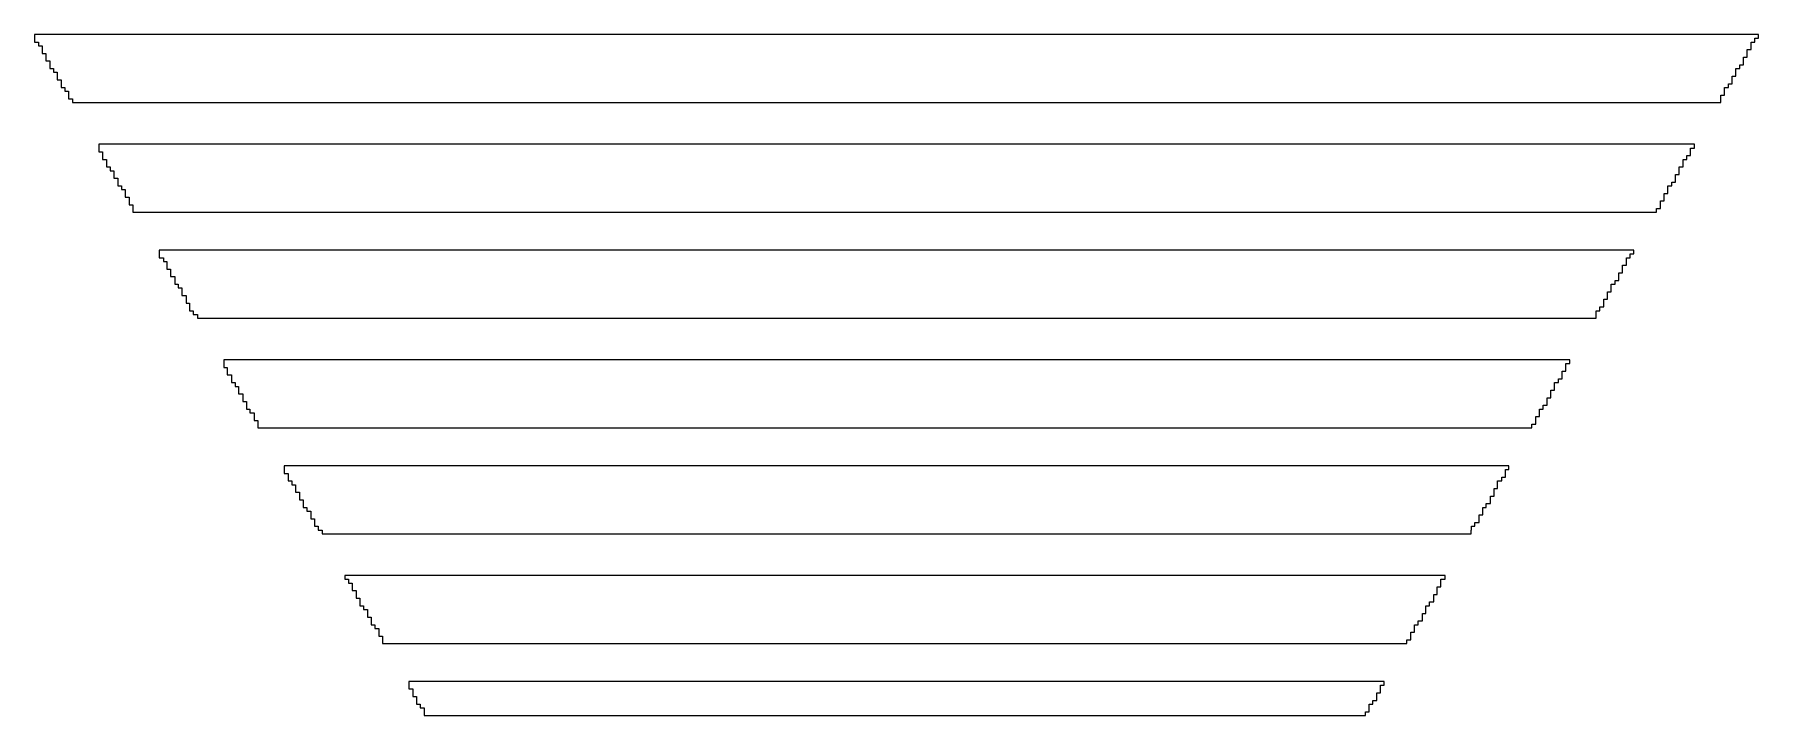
# Model space of a CAD drawing. Header units: millimetres. Extents: x 84.5 to 98.3, y -131.8 to -115.4.
# Drawn here: x 87.29 to 96.94, y -130.99 to -127.18 of the extents above; entities that cross this region are included whole.
import ezdxf

# ---------------------------------------------------------------- set-up
doc = ezdxf.new("R2010")
doc.units = ezdxf.units.MM
doc.header["$MEASUREMENT"] = 0
doc.layers.add('Layer 1', color=7, linetype='Continuous', lineweight=0)

msp = doc.modelspace()

# ---------------------------------------------------------------- linework, layer by layer
at = {"layer": 'Layer 1'}
for points, knots in [([(96.9377, -127.2005), (96.9377, -127.2005), (96.9174, -127.2005), (96.9174, -127.2005), (96.9174, -127.2005), (96.9174, -127.2216), (96.9174, -127.2216), (96.9174, -127.2216), (96.8972, -127.2216), (96.8972, -127.2216), (96.8972, -127.2216), (96.8972, -127.2429), (96.8972, -127.2429), (96.8972, -127.2429), (96.8971, -127.2429), (96.8971, -127.2429), (96.8971, -127.2429), (96.8971, -127.264), (96.8971, -127.264), (96.8971, -127.264), (96.8742, -127.264), (96.8742, -127.264), (96.8742, -127.264), (96.8742, -127.2851), (96.8742, -127.2851), (96.8742, -127.2851), (96.8742, -127.3064), (96.8742, -127.3064), (96.8742, -127.3064), (96.8539, -127.3064), (96.8539, -127.3064), (96.8539, -127.3064), (96.8539, -127.3275), (96.8539, -127.3275), (96.8539, -127.3275), (96.8539, -127.3486), (96.8539, -127.3486), (96.8539, -127.3486), (96.8336, -127.3486), (96.8336, -127.3486), (96.8336, -127.3486), (96.8336, -127.3699), (96.8336, -127.3699), (96.8336, -127.3699), (96.8108, -127.3699), (96.8108, -127.3699), (96.8108, -127.3699), (96.8108, -127.391), (96.8108, -127.391), (96.8108, -127.391), (96.8107, -127.391), (96.8107, -127.391), (96.8107, -127.391), (96.8107, -127.4121), (96.8107, -127.4121), (96.8107, -127.4121), (96.7904, -127.4121), (96.7904, -127.4121), (96.7904, -127.4121), (96.7904, -127.4334), (96.7904, -127.4334), (96.7904, -127.4334), (96.7904, -127.4545), (96.7904, -127.4545), (96.7904, -127.4545), (96.7701, -127.4545), (96.7701, -127.4545), (96.7701, -127.4545), (96.7701, -127.4756), (96.7701, -127.4756), (96.7701, -127.4756), (96.7473, -127.4756), (96.7473, -127.4756), (96.7473, -127.4756), (96.7473, -127.4969), (96.7473, -127.4969), (96.7473, -127.4969), (96.7472, -127.4969), (96.7472, -127.4969), (96.7472, -127.4969), (96.7472, -127.518), (96.7472, -127.518), (96.7472, -127.518), (96.727, -127.518), (96.727, -127.518), (96.727, -127.518), (96.727, -127.5391), (96.727, -127.5391), (96.727, -127.5391), (96.7269, -127.5391), (96.7269, -127.5391), (96.7269, -127.5391), (96.7269, -127.5604), (96.7269, -127.5604), (96.7269, -127.5604), (87.4992, -127.5604), (87.4992, -127.5604), (87.4992, -127.5604), (87.4992, -127.5391), (87.4992, -127.5391), (87.4992, -127.5391), (87.4762, -127.5391), (87.4762, -127.5391), (87.4762, -127.5391), (87.4762, -127.518), (87.4762, -127.518), (87.4762, -127.518), (87.4763, -127.518), (87.4763, -127.518), (87.4763, -127.518), (87.4763, -127.4969), (87.4763, -127.4969), (87.4763, -127.4969), (87.4559, -127.4969), (87.4559, -127.4969), (87.4559, -127.4969), (87.4559, -127.4756), (87.4559, -127.4756), (87.4559, -127.4756), (87.4356, -127.4756), (87.4356, -127.4756), (87.4356, -127.4756), (87.4356, -127.4545), (87.4356, -127.4545), (87.4356, -127.4545), (87.4356, -127.4334), (87.4356, -127.4334), (87.4356, -127.4334), (87.4127, -127.4334), (87.4127, -127.4334), (87.4127, -127.4334), (87.4127, -127.4121), (87.4127, -127.4121), (87.4127, -127.4121), (87.4128, -127.4121), (87.4128, -127.4121), (87.4128, -127.4121), (87.4128, -127.391), (87.4128, -127.391), (87.4128, -127.391), (87.3924, -127.391), (87.3924, -127.391), (87.3924, -127.391), (87.3924, -127.3699), (87.3924, -127.3699), (87.3924, -127.3699), (87.3721, -127.3699), (87.3721, -127.3699), (87.3721, -127.3699), (87.3721, -127.3486), (87.3721, -127.3486), (87.3721, -127.3486), (87.3721, -127.3275), (87.3721, -127.3275), (87.3721, -127.3275), (87.3492, -127.3275), (87.3492, -127.3275), (87.3492, -127.3275), (87.3492, -127.3064), (87.3492, -127.3064), (87.3492, -127.3064), (87.3492, -127.2851), (87.3492, -127.2851), (87.3492, -127.2851), (87.3289, -127.2851), (87.3289, -127.2851), (87.3289, -127.2851), (87.3289, -127.264), (87.3289, -127.264), (87.3289, -127.264), (87.3289, -127.264), (87.3289, -127.264), (87.3289, -127.264), (87.3289, -127.2429), (87.3289, -127.2429), (87.3289, -127.2429), (87.3086, -127.2429), (87.3086, -127.2429), (87.3086, -127.2429), (87.3086, -127.2216), (87.3086, -127.2216), (87.3086, -127.2216), (87.2857, -127.2216), (87.2857, -127.2216), (87.2857, -127.2216), (87.2857, -127.2005), (87.2857, -127.2005), (87.2857, -127.2005), (87.2857, -127.1794), (87.2857, -127.1794), (87.2857, -127.1794), (96.9377, -127.1794), (96.9377, -127.1794), (96.9377, -127.1794), (96.9377, -127.2005), (96.9377, -127.2005)], [0, 0, 0, 0, 1, 1, 1, 2, 2, 2, 3, 3, 3, 4, 4, 4, 5, 5, 5, 6, 6, 6, 7, 7, 7, 8, 8, 8, 9, 9, 9, 10, 10, 10, 11, 11, 11, 12, 12, 12, 13, 13, 13, 14, 14, 14, 15, 15, 15, 16, 16, 16, 17, 17, 17, 18, 18, 18, 19, 19, 19, 20, 20, 20, 21, 21, 21, 22, 22, 22, 23, 23, 23, 24, 24, 24, 25, 25, 25, 26, 26, 26, 27, 27, 27, 28, 28, 28, 29, 29, 29, 30, 30, 30, 31, 31, 31, 32, 32, 32, 33, 33, 33, 34, 34, 34, 35, 35, 35, 36, 36, 36, 37, 37, 37, 38, 38, 38, 39, 39, 39, 40, 40, 40, 41, 41, 41, 42, 42, 42, 43, 43, 43, 44, 44, 44, 45, 45, 45, 46, 46, 46, 47, 47, 47, 48, 48, 48, 49, 49, 49, 50, 50, 50, 51, 51, 51, 52, 52, 52, 53, 53, 53, 54, 54, 54, 55, 55, 55, 56, 56, 56, 57, 57, 57, 58, 58, 58, 59, 59, 59, 60, 60, 60, 61, 61, 61, 62, 62, 62, 63, 63, 63, 64, 64, 64, 65, 65, 65, 65]), ([(96.5796, -127.8144), (96.5796, -127.8144), (96.5567, -127.8144), (96.5567, -127.8144), (96.5567, -127.8144), (96.5567, -127.8355), (96.5567, -127.8355), (96.5567, -127.8355), (96.5567, -127.8566), (96.5567, -127.8566), (96.5567, -127.8566), (96.5364, -127.8566), (96.5364, -127.8566), (96.5364, -127.8566), (96.5364, -127.8779), (96.5364, -127.8779), (96.5364, -127.8779), (96.5162, -127.8779), (96.5162, -127.8779), (96.5162, -127.8779), (96.5162, -127.899), (96.5162, -127.899), (96.5162, -127.899), (96.5161, -127.899), (96.5161, -127.899), (96.5161, -127.899), (96.5161, -127.9201), (96.5161, -127.9201), (96.5161, -127.9201), (96.4933, -127.9201), (96.4933, -127.9201), (96.4933, -127.9201), (96.4933, -127.9414), (96.4933, -127.9414), (96.4933, -127.9414), (96.4932, -127.9414), (96.4932, -127.9414), (96.4932, -127.9414), (96.4932, -127.9625), (96.4932, -127.9625), (96.4932, -127.9625), (96.4729, -127.9625), (96.4729, -127.9625), (96.4729, -127.9625), (96.4729, -127.9836), (96.4729, -127.9836), (96.4729, -127.9836), (96.4729, -128.0049), (96.4729, -128.0049), (96.4729, -128.0049), (96.4526, -128.0049), (96.4526, -128.0049), (96.4526, -128.0049), (96.4526, -128.026), (96.4526, -128.026), (96.4526, -128.026), (96.4298, -128.026), (96.4298, -128.026), (96.4298, -128.026), (96.4298, -128.0471), (96.4298, -128.0471), (96.4298, -128.0471), (96.4297, -128.0471), (96.4297, -128.0471), (96.4297, -128.0471), (96.4297, -128.0684), (96.4297, -128.0684), (96.4297, -128.0684), (96.4095, -128.0684), (96.4095, -128.0684), (96.4095, -128.0684), (96.4095, -128.0895), (96.4095, -128.0895), (96.4095, -128.0895), (96.4094, -128.0895), (96.4094, -128.0895), (96.4094, -128.0895), (96.4094, -128.1106), (96.4094, -128.1106), (96.4094, -128.1106), (96.3891, -128.1106), (96.3891, -128.1106), (96.3891, -128.1106), (96.3891, -128.1319), (96.3891, -128.1319), (96.3891, -128.1319), (96.3891, -128.153), (96.3891, -128.153), (96.3891, -128.153), (96.3662, -128.153), (96.3662, -128.153), (96.3662, -128.153), (96.3662, -128.1741), (96.3662, -128.1741), (96.3662, -128.1741), (87.8369, -128.1741), (87.8369, -128.1741), (87.8369, -128.1741), (87.8369, -128.153), (87.8369, -128.153), (87.8369, -128.153), (87.8369, -128.1319), (87.8369, -128.1319), (87.8369, -128.1319), (87.8166, -128.1319), (87.8166, -128.1319), (87.8166, -128.1319), (87.8166, -128.1106), (87.8166, -128.1106), (87.8166, -128.1106), (87.8167, -128.1106), (87.8167, -128.1106), (87.8167, -128.1106), (87.8167, -128.0895), (87.8167, -128.0895), (87.8167, -128.0895), (87.7937, -128.0895), (87.7937, -128.0895), (87.7937, -128.0895), (87.7937, -128.0684), (87.7937, -128.0684), (87.7937, -128.0684), (87.7938, -128.0684), (87.7938, -128.0684), (87.7938, -128.0684), (87.7938, -128.0471), (87.7938, -128.0471), (87.7938, -128.0471), (87.7734, -128.0471), (87.7734, -128.0471), (87.7734, -128.0471), (87.7734, -128.026), (87.7734, -128.026), (87.7734, -128.026), (87.7531, -128.026), (87.7531, -128.026), (87.7531, -128.026), (87.7531, -128.0049), (87.7531, -128.0049), (87.7531, -128.0049), (87.7531, -127.9836), (87.7531, -127.9836), (87.7531, -127.9836), (87.7302, -127.9836), (87.7302, -127.9836), (87.7302, -127.9836), (87.7302, -127.9625), (87.7302, -127.9625), (87.7302, -127.9625), (87.7303, -127.9625), (87.7303, -127.9625), (87.7303, -127.9625), (87.7303, -127.9414), (87.7303, -127.9414), (87.7303, -127.9414), (87.7099, -127.9414), (87.7099, -127.9414), (87.7099, -127.9414), (87.7099, -127.9201), (87.7099, -127.9201), (87.7099, -127.9201), (87.6896, -127.9201), (87.6896, -127.9201), (87.6896, -127.9201), (87.6896, -127.899), (87.6896, -127.899), (87.6896, -127.899), (87.6896, -127.8779), (87.6896, -127.8779), (87.6896, -127.8779), (87.6667, -127.8779), (87.6667, -127.8779), (87.6667, -127.8779), (87.6667, -127.8566), (87.6667, -127.8566), (87.6667, -127.8566), (87.6667, -127.8355), (87.6667, -127.8355), (87.6667, -127.8355), (87.6464, -127.8355), (87.6464, -127.8355), (87.6464, -127.8355), (87.6464, -127.8144), (87.6464, -127.8144), (87.6464, -127.8144), (87.6464, -127.8144), (87.6464, -127.8144), (87.6464, -127.8144), (87.6464, -127.7931), (87.6464, -127.7931), (87.6464, -127.7931), (96.5796, -127.7931), (96.5796, -127.7931), (96.5796, -127.7931), (96.5796, -127.8144), (96.5796, -127.8144)], [0, 0, 0, 0, 1, 1, 1, 2, 2, 2, 3, 3, 3, 4, 4, 4, 5, 5, 5, 6, 6, 6, 7, 7, 7, 8, 8, 8, 9, 9, 9, 10, 10, 10, 11, 11, 11, 12, 12, 12, 13, 13, 13, 14, 14, 14, 15, 15, 15, 16, 16, 16, 17, 17, 17, 18, 18, 18, 19, 19, 19, 20, 20, 20, 21, 21, 21, 22, 22, 22, 23, 23, 23, 24, 24, 24, 25, 25, 25, 26, 26, 26, 27, 27, 27, 28, 28, 28, 29, 29, 29, 30, 30, 30, 31, 31, 31, 32, 32, 32, 33, 33, 33, 34, 34, 34, 35, 35, 35, 36, 36, 36, 37, 37, 37, 38, 38, 38, 39, 39, 39, 40, 40, 40, 41, 41, 41, 42, 42, 42, 43, 43, 43, 44, 44, 44, 45, 45, 45, 46, 46, 46, 47, 47, 47, 48, 48, 48, 49, 49, 49, 50, 50, 50, 51, 51, 51, 52, 52, 52, 53, 53, 53, 54, 54, 54, 55, 55, 55, 56, 56, 56, 57, 57, 57, 58, 58, 58, 59, 59, 59, 60, 60, 60, 61, 61, 61, 62, 62, 62, 63, 63, 63, 64, 64, 64, 65, 65, 65, 65]), ([(96.2392, -128.407), (96.2392, -128.407), (96.2189, -128.407), (96.2189, -128.407), (96.2189, -128.407), (96.2189, -128.4281), (96.2189, -128.4281), (96.2189, -128.4281), (96.1986, -128.4281), (96.1986, -128.4281), (96.1986, -128.4281), (96.1986, -128.4494), (96.1986, -128.4494), (96.1986, -128.4494), (96.1986, -128.4494), (96.1986, -128.4494), (96.1986, -128.4494), (96.1986, -128.4705), (96.1986, -128.4705), (96.1986, -128.4705), (96.1758, -128.4705), (96.1758, -128.4705), (96.1758, -128.4705), (96.1758, -128.4916), (96.1758, -128.4916), (96.1758, -128.4916), (96.1757, -128.4916), (96.1757, -128.4916), (96.1757, -128.4916), (96.1757, -128.5129), (96.1757, -128.5129), (96.1757, -128.5129), (96.1554, -128.5129), (96.1554, -128.5129), (96.1554, -128.5129), (96.1554, -128.534), (96.1554, -128.534), (96.1554, -128.534), (96.1554, -128.5551), (96.1554, -128.5551), (96.1554, -128.5551), (96.1351, -128.5551), (96.1351, -128.5551), (96.1351, -128.5551), (96.1351, -128.5764), (96.1351, -128.5764), (96.1351, -128.5764), (96.1123, -128.5764), (96.1123, -128.5764), (96.1123, -128.5764), (96.1123, -128.5975), (96.1123, -128.5975), (96.1123, -128.5975), (96.1122, -128.5975), (96.1122, -128.5975), (96.1122, -128.5975), (96.1122, -128.6186), (96.1122, -128.6186), (96.1122, -128.6186), (96.092, -128.6186), (96.092, -128.6186), (96.092, -128.6186), (96.092, -128.6399), (96.092, -128.6399), (96.092, -128.6399), (96.0919, -128.6399), (96.0919, -128.6399), (96.0919, -128.6399), (96.0919, -128.661), (96.0919, -128.661), (96.0919, -128.661), (96.0716, -128.661), (96.0716, -128.661), (96.0716, -128.661), (96.0716, -128.6821), (96.0716, -128.6821), (96.0716, -128.6821), (96.0716, -128.7034), (96.0716, -128.7034), (96.0716, -128.7034), (96.0487, -128.7034), (96.0487, -128.7034), (96.0487, -128.7034), (96.0487, -128.7245), (96.0487, -128.7245), (96.0487, -128.7245), (96.0285, -128.7245), (96.0285, -128.7245), (96.0285, -128.7245), (96.0285, -128.7456), (96.0285, -128.7456), (96.0285, -128.7456), (96.0284, -128.7456), (96.0284, -128.7456), (96.0284, -128.7456), (96.0284, -128.7669), (96.0284, -128.7669), (96.0284, -128.7669), (88.1977, -128.7669), (88.1977, -128.7669), (88.1977, -128.7669), (88.1977, -128.7456), (88.1977, -128.7456), (88.1977, -128.7456), (88.1747, -128.7456), (88.1747, -128.7456), (88.1747, -128.7456), (88.1747, -128.7245), (88.1747, -128.7245), (88.1747, -128.7245), (88.1544, -128.7245), (88.1544, -128.7245), (88.1544, -128.7245), (88.1544, -128.7034), (88.1544, -128.7034), (88.1544, -128.7034), (88.1544, -128.6821), (88.1544, -128.6821), (88.1544, -128.6821), (88.1341, -128.6821), (88.1341, -128.6821), (88.1341, -128.6821), (88.1341, -128.661), (88.1341, -128.661), (88.1341, -128.661), (88.1342, -128.661), (88.1342, -128.661), (88.1342, -128.661), (88.1342, -128.6399), (88.1342, -128.6399), (88.1342, -128.6399), (88.1112, -128.6399), (88.1112, -128.6399), (88.1112, -128.6399), (88.1112, -128.6186), (88.1112, -128.6186), (88.1112, -128.6186), (88.1113, -128.6186), (88.1113, -128.6186), (88.1113, -128.6186), (88.1113, -128.5975), (88.1113, -128.5975), (88.1113, -128.5975), (88.0909, -128.5975), (88.0909, -128.5975), (88.0909, -128.5975), (88.0909, -128.5764), (88.0909, -128.5764), (88.0909, -128.5764), (88.0706, -128.5764), (88.0706, -128.5764), (88.0706, -128.5764), (88.0706, -128.5551), (88.0706, -128.5551), (88.0706, -128.5551), (88.0706, -128.534), (88.0706, -128.534), (88.0706, -128.534), (88.0477, -128.534), (88.0477, -128.534), (88.0477, -128.534), (88.0477, -128.5129), (88.0477, -128.5129), (88.0477, -128.5129), (88.0478, -128.5129), (88.0478, -128.5129), (88.0478, -128.5129), (88.0478, -128.4916), (88.0478, -128.4916), (88.0478, -128.4916), (88.0274, -128.4916), (88.0274, -128.4916), (88.0274, -128.4916), (88.0274, -128.4705), (88.0274, -128.4705), (88.0274, -128.4705), (88.0274, -128.4705), (88.0274, -128.4705), (88.0274, -128.4705), (88.0274, -128.4494), (88.0274, -128.4494), (88.0274, -128.4494), (88.0071, -128.4494), (88.0071, -128.4494), (88.0071, -128.4494), (88.0071, -128.4281), (88.0071, -128.4281), (88.0071, -128.4281), (87.9842, -128.4281), (87.9842, -128.4281), (87.9842, -128.4281), (87.9842, -128.407), (87.9842, -128.407), (87.9842, -128.407), (87.9842, -128.3859), (87.9842, -128.3859), (87.9842, -128.3859), (96.2392, -128.3859), (96.2392, -128.3859), (96.2392, -128.3859), (96.2392, -128.407), (96.2392, -128.407)], [0, 0, 0, 0, 1, 1, 1, 2, 2, 2, 3, 3, 3, 4, 4, 4, 5, 5, 5, 6, 6, 6, 7, 7, 7, 8, 8, 8, 9, 9, 9, 10, 10, 10, 11, 11, 11, 12, 12, 12, 13, 13, 13, 14, 14, 14, 15, 15, 15, 16, 16, 16, 17, 17, 17, 18, 18, 18, 19, 19, 19, 20, 20, 20, 21, 21, 21, 22, 22, 22, 23, 23, 23, 24, 24, 24, 25, 25, 25, 26, 26, 26, 27, 27, 27, 28, 28, 28, 29, 29, 29, 30, 30, 30, 31, 31, 31, 32, 32, 32, 33, 33, 33, 34, 34, 34, 35, 35, 35, 36, 36, 36, 37, 37, 37, 38, 38, 38, 39, 39, 39, 40, 40, 40, 41, 41, 41, 42, 42, 42, 43, 43, 43, 44, 44, 44, 45, 45, 45, 46, 46, 46, 47, 47, 47, 48, 48, 48, 49, 49, 49, 50, 50, 50, 51, 51, 51, 52, 52, 52, 53, 53, 53, 54, 54, 54, 55, 55, 55, 56, 56, 56, 57, 57, 57, 58, 58, 58, 59, 59, 59, 60, 60, 60, 61, 61, 61, 62, 62, 62, 63, 63, 63, 64, 64, 64, 65, 65, 65, 66, 66, 66, 67, 67, 67, 67]), ([(95.8811, -129.0209), (95.8811, -129.0209), (95.8583, -129.0209), (95.8583, -129.0209), (95.8583, -129.0209), (95.8583, -129.042), (95.8583, -129.042), (95.8583, -129.042), (95.8582, -129.042), (95.8582, -129.042), (95.8582, -129.042), (95.8582, -129.0631), (95.8582, -129.0631), (95.8582, -129.0631), (95.8379, -129.0631), (95.8379, -129.0631), (95.8379, -129.0631), (95.8379, -129.0844), (95.8379, -129.0844), (95.8379, -129.0844), (95.8379, -129.1055), (95.8379, -129.1055), (95.8379, -129.1055), (95.8176, -129.1055), (95.8176, -129.1055), (95.8176, -129.1055), (95.8176, -129.1266), (95.8176, -129.1266), (95.8176, -129.1266), (95.7948, -129.1266), (95.7948, -129.1266), (95.7948, -129.1266), (95.7948, -129.1479), (95.7948, -129.1479), (95.7948, -129.1479), (95.7947, -129.1479), (95.7947, -129.1479), (95.7947, -129.1479), (95.7947, -129.169), (95.7947, -129.169), (95.7947, -129.169), (95.7745, -129.169), (95.7745, -129.169), (95.7745, -129.169), (95.7745, -129.1901), (95.7745, -129.1901), (95.7745, -129.1901), (95.7744, -129.1901), (95.7744, -129.1901), (95.7744, -129.1901), (95.7744, -129.2114), (95.7744, -129.2114), (95.7744, -129.2114), (95.7541, -129.2114), (95.7541, -129.2114), (95.7541, -129.2114), (95.7541, -129.2325), (95.7541, -129.2325), (95.7541, -129.2325), (95.7541, -129.2536), (95.7541, -129.2536), (95.7541, -129.2536), (95.7312, -129.2536), (95.7312, -129.2536), (95.7312, -129.2536), (95.7312, -129.2749), (95.7312, -129.2749), (95.7312, -129.2749), (95.711, -129.2749), (95.711, -129.2749), (95.711, -129.2749), (95.711, -129.296), (95.711, -129.296), (95.711, -129.296), (95.7109, -129.296), (95.7109, -129.296), (95.7109, -129.296), (95.7109, -129.3171), (95.7109, -129.3171), (95.7109, -129.3171), (95.6906, -129.3171), (95.6906, -129.3171), (95.6906, -129.3171), (95.6906, -129.3384), (95.6906, -129.3384), (95.6906, -129.3384), (95.6906, -129.3595), (95.6906, -129.3595), (95.6906, -129.3595), (95.6677, -129.3595), (95.6677, -129.3595), (95.6677, -129.3595), (95.6677, -129.3806), (95.6677, -129.3806), (95.6677, -129.3806), (88.5354, -129.3806), (88.5354, -129.3806), (88.5354, -129.3806), (88.5354, -129.3595), (88.5354, -129.3595), (88.5354, -129.3595), (88.5354, -129.3384), (88.5354, -129.3384), (88.5354, -129.3384), (88.5151, -129.3384), (88.5151, -129.3384), (88.5151, -129.3384), (88.5151, -129.3171), (88.5151, -129.3171), (88.5151, -129.3171), (88.5152, -129.3171), (88.5152, -129.3171), (88.5152, -129.3171), (88.5152, -129.296), (88.5152, -129.296), (88.5152, -129.296), (88.4922, -129.296), (88.4922, -129.296), (88.4922, -129.296), (88.4922, -129.2749), (88.4922, -129.2749), (88.4922, -129.2749), (88.4719, -129.2749), (88.4719, -129.2749), (88.4719, -129.2749), (88.4719, -129.2536), (88.4719, -129.2536), (88.4719, -129.2536), (88.4719, -129.2325), (88.4719, -129.2325), (88.4719, -129.2325), (88.4516, -129.2325), (88.4516, -129.2325), (88.4516, -129.2325), (88.4516, -129.2114), (88.4516, -129.2114), (88.4516, -129.2114), (88.4517, -129.2114), (88.4517, -129.2114), (88.4517, -129.2114), (88.4517, -129.1901), (88.4517, -129.1901), (88.4517, -129.1901), (88.4287, -129.1901), (88.4287, -129.1901), (88.4287, -129.1901), (88.4287, -129.169), (88.4287, -129.169), (88.4287, -129.169), (88.4288, -129.169), (88.4288, -129.169), (88.4288, -129.169), (88.4288, -129.1479), (88.4288, -129.1479), (88.4288, -129.1479), (88.4084, -129.1479), (88.4084, -129.1479), (88.4084, -129.1479), (88.4084, -129.1266), (88.4084, -129.1266), (88.4084, -129.1266), (88.3881, -129.1266), (88.3881, -129.1266), (88.3881, -129.1266), (88.3881, -129.1055), (88.3881, -129.1055), (88.3881, -129.1055), (88.3881, -129.0844), (88.3881, -129.0844), (88.3881, -129.0844), (88.3652, -129.0844), (88.3652, -129.0844), (88.3652, -129.0844), (88.3652, -129.0631), (88.3652, -129.0631), (88.3652, -129.0631), (88.3653, -129.0631), (88.3653, -129.0631), (88.3653, -129.0631), (88.3653, -129.042), (88.3653, -129.042), (88.3653, -129.042), (88.3449, -129.042), (88.3449, -129.042), (88.3449, -129.042), (88.3449, -129.0209), (88.3449, -129.0209), (88.3449, -129.0209), (88.3449, -129.0209), (88.3449, -129.0209), (88.3449, -129.0209), (88.3449, -128.9996), (88.3449, -128.9996), (88.3449, -128.9996), (95.8811, -128.9996), (95.8811, -128.9996), (95.8811, -128.9996), (95.8811, -129.0209), (95.8811, -129.0209)], [0, 0, 0, 0, 1, 1, 1, 2, 2, 2, 3, 3, 3, 4, 4, 4, 5, 5, 5, 6, 6, 6, 7, 7, 7, 8, 8, 8, 9, 9, 9, 10, 10, 10, 11, 11, 11, 12, 12, 12, 13, 13, 13, 14, 14, 14, 15, 15, 15, 16, 16, 16, 17, 17, 17, 18, 18, 18, 19, 19, 19, 20, 20, 20, 21, 21, 21, 22, 22, 22, 23, 23, 23, 24, 24, 24, 25, 25, 25, 26, 26, 26, 27, 27, 27, 28, 28, 28, 29, 29, 29, 30, 30, 30, 31, 31, 31, 32, 32, 32, 33, 33, 33, 34, 34, 34, 35, 35, 35, 36, 36, 36, 37, 37, 37, 38, 38, 38, 39, 39, 39, 40, 40, 40, 41, 41, 41, 42, 42, 42, 43, 43, 43, 44, 44, 44, 45, 45, 45, 46, 46, 46, 47, 47, 47, 48, 48, 48, 49, 49, 49, 50, 50, 50, 51, 51, 51, 52, 52, 52, 53, 53, 53, 54, 54, 54, 55, 55, 55, 56, 56, 56, 57, 57, 57, 58, 58, 58, 59, 59, 59, 60, 60, 60, 61, 61, 61, 62, 62, 62, 63, 63, 63, 64, 64, 64, 65, 65, 65, 66, 66, 66, 66]), ([(95.5407, -129.6135), (95.5407, -129.6135), (95.5204, -129.6135), (95.5204, -129.6135), (95.5204, -129.6135), (95.5204, -129.6346), (95.5204, -129.6346), (95.5204, -129.6346), (95.5204, -129.6559), (95.5204, -129.6559), (95.5204, -129.6559), (95.5001, -129.6559), (95.5001, -129.6559), (95.5001, -129.6559), (95.5001, -129.677), (95.5001, -129.677), (95.5001, -129.677), (95.4773, -129.677), (95.4773, -129.677), (95.4773, -129.677), (95.4773, -129.6981), (95.4773, -129.6981), (95.4773, -129.6981), (95.4772, -129.6981), (95.4772, -129.6981), (95.4772, -129.6981), (95.4772, -129.7194), (95.4772, -129.7194), (95.4772, -129.7194), (95.4569, -129.7194), (95.4569, -129.7194), (95.4569, -129.7194), (95.4569, -129.7405), (95.4569, -129.7405), (95.4569, -129.7405), (95.4569, -129.7616), (95.4569, -129.7616), (95.4569, -129.7616), (95.4366, -129.7616), (95.4366, -129.7616), (95.4366, -129.7616), (95.4366, -129.7829), (95.4366, -129.7829), (95.4366, -129.7829), (95.4366, -129.804), (95.4366, -129.804), (95.4366, -129.804), (95.4137, -129.804), (95.4137, -129.804), (95.4137, -129.804), (95.4137, -129.8251), (95.4137, -129.8251), (95.4137, -129.8251), (95.3935, -129.8251), (95.3935, -129.8251), (95.3935, -129.8251), (95.3935, -129.8464), (95.3935, -129.8464), (95.3935, -129.8464), (95.3934, -129.8464), (95.3934, -129.8464), (95.3934, -129.8464), (95.3934, -129.8675), (95.3934, -129.8675), (95.3934, -129.8675), (95.3731, -129.8675), (95.3731, -129.8675), (95.3731, -129.8675), (95.3731, -129.8886), (95.3731, -129.8886), (95.3731, -129.8886), (95.3731, -129.9099), (95.3731, -129.9099), (95.3731, -129.9099), (95.3502, -129.9099), (95.3502, -129.9099), (95.3502, -129.9099), (95.3502, -129.931), (95.3502, -129.931), (95.3502, -129.931), (95.33, -129.931), (95.33, -129.931), (95.33, -129.931), (95.33, -129.9521), (95.33, -129.9521), (95.33, -129.9521), (95.3299, -129.9521), (95.3299, -129.9521), (95.3299, -129.9521), (95.3299, -129.9734), (95.3299, -129.9734), (95.3299, -129.9734), (88.8962, -129.9734), (88.8962, -129.9734), (88.8962, -129.9734), (88.8962, -129.9521), (88.8962, -129.9521), (88.8962, -129.9521), (88.8732, -129.9521), (88.8732, -129.9521), (88.8732, -129.9521), (88.8732, -129.931), (88.8732, -129.931), (88.8732, -129.931), (88.8529, -129.931), (88.8529, -129.931), (88.8529, -129.931), (88.8529, -129.9099), (88.8529, -129.9099), (88.8529, -129.9099), (88.8529, -129.8886), (88.8529, -129.8886), (88.8529, -129.8886), (88.8326, -129.8886), (88.8326, -129.8886), (88.8326, -129.8886), (88.8326, -129.8675), (88.8326, -129.8675), (88.8326, -129.8675), (88.8327, -129.8675), (88.8327, -129.8675), (88.8327, -129.8675), (88.8327, -129.8464), (88.8327, -129.8464), (88.8327, -129.8464), (88.8097, -129.8464), (88.8097, -129.8464), (88.8097, -129.8464), (88.8097, -129.8251), (88.8097, -129.8251), (88.8097, -129.8251), (88.7894, -129.8251), (88.7894, -129.8251), (88.7894, -129.8251), (88.7894, -129.804), (88.7894, -129.804), (88.7894, -129.804), (88.7894, -129.7829), (88.7894, -129.7829), (88.7894, -129.7829), (88.7691, -129.7829), (88.7691, -129.7829), (88.7691, -129.7829), (88.7691, -129.7616), (88.7691, -129.7616), (88.7691, -129.7616), (88.7692, -129.7616), (88.7692, -129.7616), (88.7692, -129.7616), (88.7692, -129.7405), (88.7692, -129.7405), (88.7692, -129.7405), (88.7462, -129.7405), (88.7462, -129.7405), (88.7462, -129.7405), (88.7462, -129.7194), (88.7462, -129.7194), (88.7462, -129.7194), (88.7463, -129.7194), (88.7463, -129.7194), (88.7463, -129.7194), (88.7463, -129.6981), (88.7463, -129.6981), (88.7463, -129.6981), (88.7259, -129.6981), (88.7259, -129.6981), (88.7259, -129.6981), (88.7259, -129.677), (88.7259, -129.677), (88.7259, -129.677), (88.7056, -129.677), (88.7056, -129.677), (88.7056, -129.677), (88.7056, -129.6559), (88.7056, -129.6559), (88.7056, -129.6559), (88.7056, -129.6346), (88.7056, -129.6346), (88.7056, -129.6346), (88.6827, -129.6346), (88.6827, -129.6346), (88.6827, -129.6346), (88.6827, -129.6135), (88.6827, -129.6135), (88.6827, -129.6135), (88.6828, -129.6135), (88.6828, -129.6135), (88.6828, -129.6135), (88.6828, -129.5924), (88.6828, -129.5924), (88.6828, -129.5924), (95.5407, -129.5924), (95.5407, -129.5924), (95.5407, -129.5924), (95.5407, -129.6135), (95.5407, -129.6135)], [0, 0, 0, 0, 1, 1, 1, 2, 2, 2, 3, 3, 3, 4, 4, 4, 5, 5, 5, 6, 6, 6, 7, 7, 7, 8, 8, 8, 9, 9, 9, 10, 10, 10, 11, 11, 11, 12, 12, 12, 13, 13, 13, 14, 14, 14, 15, 15, 15, 16, 16, 16, 17, 17, 17, 18, 18, 18, 19, 19, 19, 20, 20, 20, 21, 21, 21, 22, 22, 22, 23, 23, 23, 24, 24, 24, 25, 25, 25, 26, 26, 26, 27, 27, 27, 28, 28, 28, 29, 29, 29, 30, 30, 30, 31, 31, 31, 32, 32, 32, 33, 33, 33, 34, 34, 34, 35, 35, 35, 36, 36, 36, 37, 37, 37, 38, 38, 38, 39, 39, 39, 40, 40, 40, 41, 41, 41, 42, 42, 42, 43, 43, 43, 44, 44, 44, 45, 45, 45, 46, 46, 46, 47, 47, 47, 48, 48, 48, 49, 49, 49, 50, 50, 50, 51, 51, 51, 52, 52, 52, 53, 53, 53, 54, 54, 54, 55, 55, 55, 56, 56, 56, 57, 57, 57, 58, 58, 58, 59, 59, 59, 60, 60, 60, 61, 61, 61, 62, 62, 62, 63, 63, 63, 64, 64, 64, 65, 65, 65, 65]), ([(95.1826, -130.2274), (95.1826, -130.2274), (95.1598, -130.2274), (95.1598, -130.2274), (95.1598, -130.2274), (95.1598, -130.2485), (95.1598, -130.2485), (95.1598, -130.2485), (95.1597, -130.2485), (95.1597, -130.2485), (95.1597, -130.2485), (95.1597, -130.2696), (95.1597, -130.2696), (95.1597, -130.2696), (95.1394, -130.2696), (95.1394, -130.2696), (95.1394, -130.2696), (95.1394, -130.2909), (95.1394, -130.2909), (95.1394, -130.2909), (95.1394, -130.312), (95.1394, -130.312), (95.1394, -130.312), (95.1191, -130.312), (95.1191, -130.312), (95.1191, -130.312), (95.1191, -130.3331), (95.1191, -130.3331), (95.1191, -130.3331), (95.1191, -130.3544), (95.1191, -130.3544), (95.1191, -130.3544), (95.0962, -130.3544), (95.0962, -130.3544), (95.0962, -130.3544), (95.0962, -130.3755), (95.0962, -130.3755), (95.0962, -130.3755), (95.076, -130.3755), (95.076, -130.3755), (95.076, -130.3755), (95.076, -130.3966), (95.076, -130.3966), (95.076, -130.3966), (95.0759, -130.3966), (95.0759, -130.3966), (95.0759, -130.3966), (95.0759, -130.4179), (95.0759, -130.4179), (95.0759, -130.4179), (95.0556, -130.4179), (95.0556, -130.4179), (95.0556, -130.4179), (95.0556, -130.439), (95.0556, -130.439), (95.0556, -130.439), (95.0556, -130.4601), (95.0556, -130.4601), (95.0556, -130.4601), (95.0327, -130.4601), (95.0327, -130.4601), (95.0327, -130.4601), (95.0327, -130.4814), (95.0327, -130.4814), (95.0327, -130.4814), (95.0125, -130.4814), (95.0125, -130.4814), (95.0125, -130.4814), (95.0125, -130.5025), (95.0125, -130.5025), (95.0125, -130.5025), (95.0124, -130.5025), (95.0124, -130.5025), (95.0124, -130.5025), (95.0124, -130.5236), (95.0124, -130.5236), (95.0124, -130.5236), (94.9921, -130.5236), (94.9921, -130.5236), (94.9921, -130.5236), (94.9921, -130.5449), (94.9921, -130.5449), (94.9921, -130.5449), (94.9921, -130.5449), (94.9921, -130.5449), (94.9921, -130.5449), (94.9921, -130.566), (94.9921, -130.566), (94.9921, -130.566), (94.9692, -130.566), (94.9692, -130.566), (94.9692, -130.566), (94.9692, -130.5871), (94.9692, -130.5871), (94.9692, -130.5871), (89.2339, -130.5871), (89.2339, -130.5871), (89.2339, -130.5871), (89.2339, -130.566), (89.2339, -130.566), (89.2339, -130.566), (89.2339, -130.566), (89.2339, -130.566), (89.2339, -130.566), (89.2339, -130.5449), (89.2339, -130.5449), (89.2339, -130.5449), (89.2136, -130.5449), (89.2136, -130.5449), (89.2136, -130.5449), (89.2136, -130.5236), (89.2136, -130.5236), (89.2136, -130.5236), (89.2137, -130.5236), (89.2137, -130.5236), (89.2137, -130.5236), (89.2137, -130.5025), (89.2137, -130.5025), (89.2137, -130.5025), (89.1907, -130.5025), (89.1907, -130.5025), (89.1907, -130.5025), (89.1907, -130.4814), (89.1907, -130.4814), (89.1907, -130.4814), (89.1704, -130.4814), (89.1704, -130.4814), (89.1704, -130.4814), (89.1704, -130.4601), (89.1704, -130.4601), (89.1704, -130.4601), (89.1704, -130.439), (89.1704, -130.439), (89.1704, -130.439), (89.1501, -130.439), (89.1501, -130.439), (89.1501, -130.439), (89.1501, -130.4179), (89.1501, -130.4179), (89.1501, -130.4179), (89.1502, -130.4179), (89.1502, -130.4179), (89.1502, -130.4179), (89.1502, -130.3966), (89.1502, -130.3966), (89.1502, -130.3966), (89.1272, -130.3966), (89.1272, -130.3966), (89.1272, -130.3966), (89.1272, -130.3755), (89.1272, -130.3755), (89.1272, -130.3755), (89.1069, -130.3755), (89.1069, -130.3755), (89.1069, -130.3755), (89.1069, -130.3544), (89.1069, -130.3544), (89.1069, -130.3544), (89.1069, -130.3331), (89.1069, -130.3331), (89.1069, -130.3331), (89.0866, -130.3331), (89.0866, -130.3331), (89.0866, -130.3331), (89.0866, -130.312), (89.0866, -130.312), (89.0866, -130.312), (89.0866, -130.2909), (89.0866, -130.2909), (89.0866, -130.2909), (89.0637, -130.2909), (89.0637, -130.2909), (89.0637, -130.2909), (89.0637, -130.2696), (89.0637, -130.2696), (89.0637, -130.2696), (89.0638, -130.2696), (89.0638, -130.2696), (89.0638, -130.2696), (89.0638, -130.2485), (89.0638, -130.2485), (89.0638, -130.2485), (89.0434, -130.2485), (89.0434, -130.2485), (89.0434, -130.2485), (89.0434, -130.2274), (89.0434, -130.2274), (89.0434, -130.2274), (89.0231, -130.2274), (89.0231, -130.2274), (89.0231, -130.2274), (89.0231, -130.2061), (89.0231, -130.2061), (89.0231, -130.2061), (95.1826, -130.2061), (95.1826, -130.2061), (95.1826, -130.2061), (95.1826, -130.2274), (95.1826, -130.2274)], [0, 0, 0, 0, 1, 1, 1, 2, 2, 2, 3, 3, 3, 4, 4, 4, 5, 5, 5, 6, 6, 6, 7, 7, 7, 8, 8, 8, 9, 9, 9, 10, 10, 10, 11, 11, 11, 12, 12, 12, 13, 13, 13, 14, 14, 14, 15, 15, 15, 16, 16, 16, 17, 17, 17, 18, 18, 18, 19, 19, 19, 20, 20, 20, 21, 21, 21, 22, 22, 22, 23, 23, 23, 24, 24, 24, 25, 25, 25, 26, 26, 26, 27, 27, 27, 28, 28, 28, 29, 29, 29, 30, 30, 30, 31, 31, 31, 32, 32, 32, 33, 33, 33, 34, 34, 34, 35, 35, 35, 36, 36, 36, 37, 37, 37, 38, 38, 38, 39, 39, 39, 40, 40, 40, 41, 41, 41, 42, 42, 42, 43, 43, 43, 44, 44, 44, 45, 45, 45, 46, 46, 46, 47, 47, 47, 48, 48, 48, 49, 49, 49, 50, 50, 50, 51, 51, 51, 52, 52, 52, 53, 53, 53, 54, 54, 54, 55, 55, 55, 56, 56, 56, 57, 57, 57, 58, 58, 58, 59, 59, 59, 60, 60, 60, 61, 61, 61, 62, 62, 62, 63, 63, 63, 64, 64, 64, 65, 65, 65, 66, 66, 66, 66]), ([(94.8422, -130.82), (94.8422, -130.82), (94.8219, -130.82), (94.8219, -130.82), (94.8219, -130.82), (94.8219, -130.8411), (94.8219, -130.8411), (94.8219, -130.8411), (94.8219, -130.8624), (94.8219, -130.8624), (94.8219, -130.8624), (94.8016, -130.8624), (94.8016, -130.8624), (94.8016, -130.8624), (94.8016, -130.8835), (94.8016, -130.8835), (94.8016, -130.8835), (94.8016, -130.9046), (94.8016, -130.9046), (94.8016, -130.9046), (94.7787, -130.9046), (94.7787, -130.9046), (94.7787, -130.9046), (94.7787, -130.9259), (94.7787, -130.9259), (94.7787, -130.9259), (94.7585, -130.9259), (94.7585, -130.9259), (94.7585, -130.9259), (94.7585, -130.947), (94.7585, -130.947), (94.7585, -130.947), (94.7584, -130.947), (94.7584, -130.947), (94.7584, -130.947), (94.7584, -130.9681), (94.7584, -130.9681), (94.7584, -130.9681), (94.7381, -130.9681), (94.7381, -130.9681), (94.7381, -130.9681), (94.7381, -130.9894), (94.7381, -130.9894), (94.7381, -130.9894), (89.4676, -130.9894), (89.4676, -130.9894), (89.4676, -130.9894), (89.4676, -130.9681), (89.4676, -130.9681), (89.4676, -130.9681), (89.4677, -130.9681), (89.4677, -130.9681), (89.4677, -130.9681), (89.4677, -130.947), (89.4677, -130.947), (89.4677, -130.947), (89.4447, -130.947), (89.4447, -130.947), (89.4447, -130.947), (89.4447, -130.9259), (89.4447, -130.9259), (89.4447, -130.9259), (89.4244, -130.9259), (89.4244, -130.9259), (89.4244, -130.9259), (89.4244, -130.9046), (89.4244, -130.9046), (89.4244, -130.9046), (89.4244, -130.8835), (89.4244, -130.8835), (89.4244, -130.8835), (89.4041, -130.8835), (89.4041, -130.8835), (89.4041, -130.8835), (89.4041, -130.8624), (89.4041, -130.8624), (89.4041, -130.8624), (89.4041, -130.8411), (89.4041, -130.8411), (89.4041, -130.8411), (89.3812, -130.8411), (89.3812, -130.8411), (89.3812, -130.8411), (89.3812, -130.82), (89.3812, -130.82), (89.3812, -130.82), (89.3813, -130.82), (89.3813, -130.82), (89.3813, -130.82), (89.3813, -130.7989), (89.3813, -130.7989), (89.3813, -130.7989), (94.8422, -130.7989), (94.8422, -130.7989), (94.8422, -130.7989), (94.8422, -130.82), (94.8422, -130.82)], [0, 0, 0, 0, 1, 1, 1, 2, 2, 2, 3, 3, 3, 4, 4, 4, 5, 5, 5, 6, 6, 6, 7, 7, 7, 8, 8, 8, 9, 9, 9, 10, 10, 10, 11, 11, 11, 12, 12, 12, 13, 13, 13, 14, 14, 14, 15, 15, 15, 16, 16, 16, 17, 17, 17, 18, 18, 18, 19, 19, 19, 20, 20, 20, 21, 21, 21, 22, 22, 22, 23, 23, 23, 24, 24, 24, 25, 25, 25, 26, 26, 26, 27, 27, 27, 28, 28, 28, 29, 29, 29, 30, 30, 30, 31, 31, 31, 32, 32, 32, 32])]:
    msp.add_open_spline(points, degree=3, knots=knots, dxfattribs=at)

doc.saveas('drawing.dxf')
